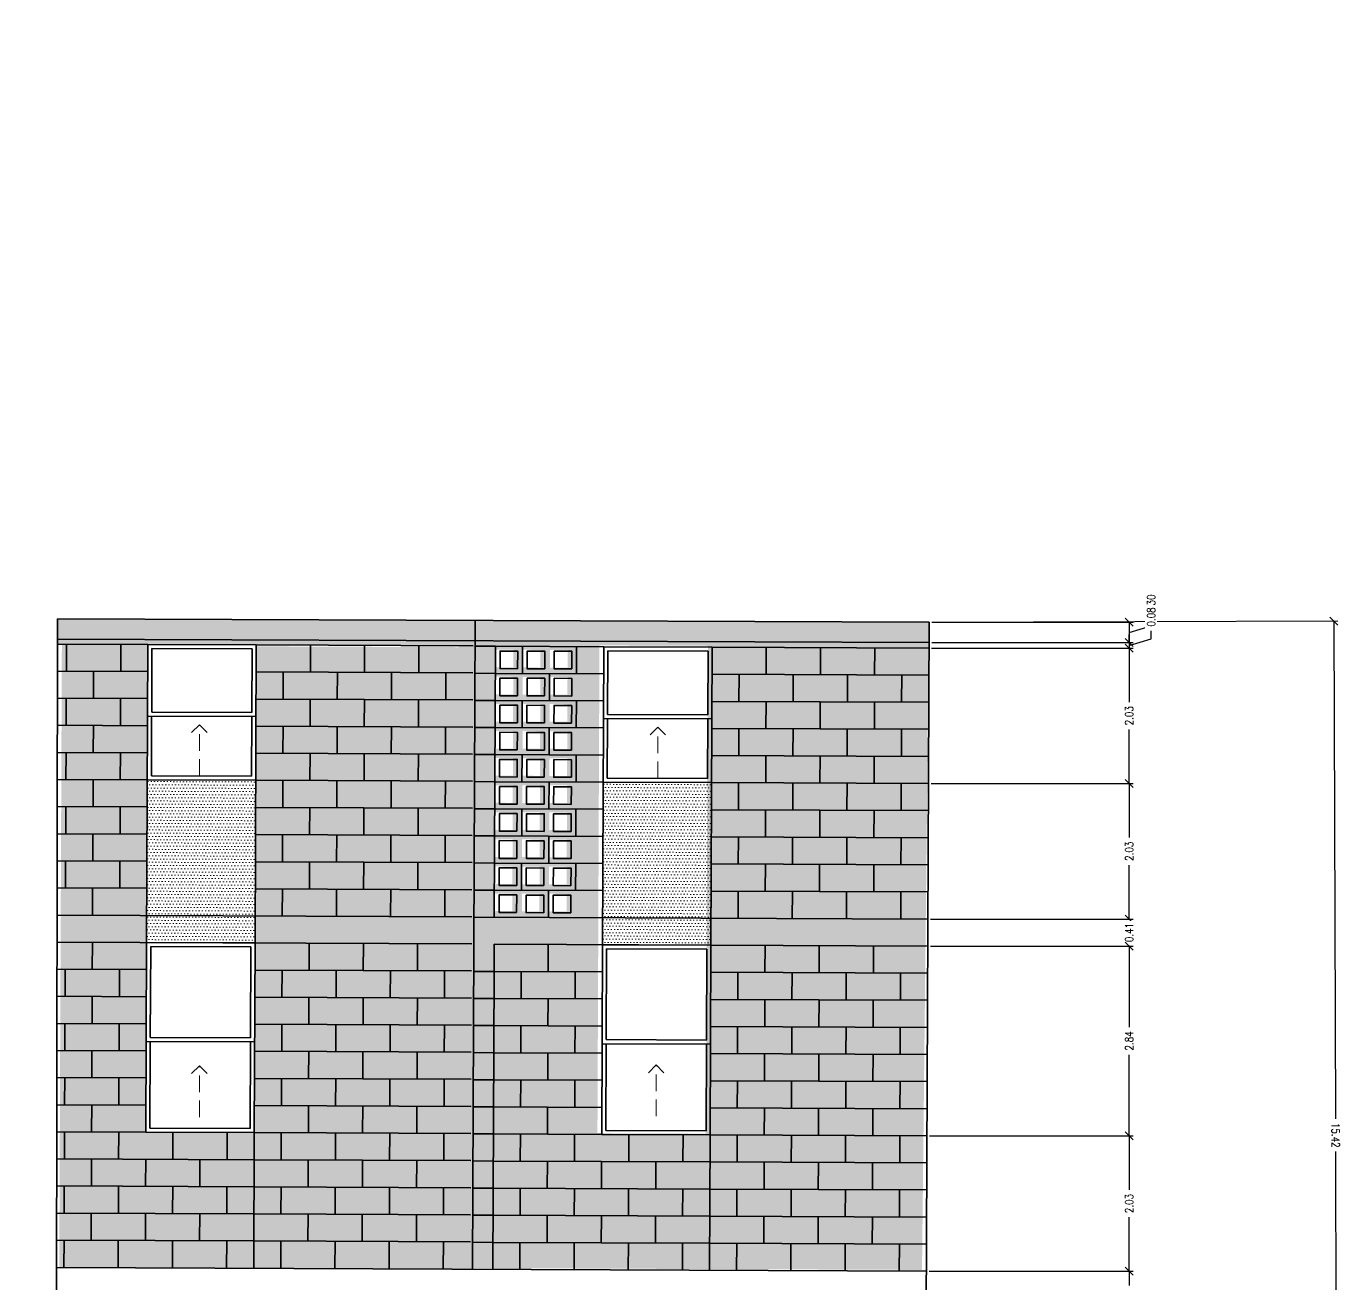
# Model space of a CAD drawing. Header units: inches. Extents: x 2738.4 to 2810.4, y -1117 to -1088.
# Drawn here: x 2790.65 to 2810.38, y -1106.91 to -1088.05 of the extents above; entities that cross this region are included whole.
import ezdxf

# ---------------------------------------------------------------- set-up
doc = ezdxf.new("R2010")
doc.units = ezdxf.units.IN
doc.header["$MEASUREMENT"] = 0
doc.linetypes.add('HIDDEN', pattern=[0.375, 0.25, -0.125])
doc.layers.get('DEFPOINTS').update_dxf_attribs({"color": 210})
for name, color, linetype, lineweight in [('A-ELEV-MBE1', 7, 'Continuous', 35), ('A-ELEV-OVHD', 3, 'HIDDEN', 18), ('A-ELEV-PATT', 8, 'Continuous', 18)]:
    doc.layers.add(name, color=color, linetype=linetype, lineweight=lineweight)
doc.styles.add('E-ROMANS', font='romans.shx', dxfattribs={"width": 0.8})
doc.dimstyles.new('E-0100_ARW_18', dxfattribs={"dimscale": 0.001, "dimtxt": 180, "dimasz": 180, "dimexe": 90, "dimexo": 60, "dimgap": 90, "dimtad": 0, "dimzin": 0, "dimdsep": 46, "dimtxsty": 'E-ROMANS', "dimblk": 'OPEN90', "dimcen": 90, "dimclrd": 256, "dimclre": 256, "dimclrt": 256, "dimadec": 0, "dimazin": 0, "dimtfac": 1, "dimtmove": 1, "dimatfit": 3, "dimldrblk": 'OPEN90', "dimfxl": 1, "dimtfill": 1, "dimtolj": 1, "dimtzin": 0, "dimarcsym": 0})

# ---------------------------------------------------------------- blocks, each defined once
blk = doc.blocks.new('_Oblique')
at = {"color": 0, "linetype": 'ByBlock', "lineweight": -2}
blk.add_line((-0.5, -0.5), (0.5, 0.5), dxfattribs=at)
blk = doc.blocks.new('*D96')
at = {"lineweight": -2, "transparency": 16777216}
for p, q in [((2804.23, -1096.986), (2810.32, -1096.966)), ((2804.279, -1112.409), (2810.37, -1112.39))]:
    blk.add_line(p, q, dxfattribs=at)
at = {"transparency": 16777216}
for p, q in [((2810.26, -1096.967), (2810.284, -1104.433)), ((2810.31, -1112.39), (2810.286, -1104.923))]:
    blk.add_line(p, q, dxfattribs=at)
at = {"layer": 'DEFPOINTS', "color": 0, "transparency": 16777216}
for p in [(2804.19, -1096.986), (2804.239, -1112.409), (2810.31, -1112.39)]:
    blk.add_point(p, dxfattribs=at)
at = {"transparency": 16777216, "xscale": 0.12, "yscale": 0.12, "zscale": 0.12}
for p, rotation in [((2810.26, -1096.967), 90.18453966801944), ((2810.31, -1112.39), 270.1845396680195)]:
    blk.add_blockref('_Oblique', p, dxfattribs=dict(at, rotation=rotation))
at = {"transparency": 16777216, "insert": (2810.285, -1104.678), "char_height": 0.12, "attachment_point": 5, "rotation": 270.1845, "style": 'E-ROMANS', "bg_fill": 3, "box_fill_scale": 1.25, "bg_fill_color": 256, "bg_fill_true_color": 13158600, "bg_fill_transparency": 0}
blk.add_mtext('\\A1;15.42', dxfattribs=at)
blk = doc.blocks.new('_Open90')
at = {"color": 0, "linetype": 'ByBlock', "lineweight": -2}
for p, q in [((0, 0), (-1, 0)), ((-0.5, 0.5), (0, 0)), ((0, 0), (-0.5, -0.5))]:
    blk.add_line(p, q, dxfattribs=at)
blk = doc.blocks.new('*D61')
at = {"transparency": 16777216}
for p, q in [((2807.518, -1097.04), (2807.518, -1096.92)), ((2807.188, -1096.986), (2807.188, -1097.291)), ((2807.188, -1097.139), (2807.518, -1097.04))]:
    blk.add_line(p, q, dxfattribs=at)
at = {"lineweight": -2, "transparency": 16777216}
for p, q in [((2804.226, -1096.986), (2807.248, -1096.986)), ((2804.228, -1097.291), (2807.248, -1097.291))]:
    blk.add_line(p, q, dxfattribs=at)
at = {"layer": 'DEFPOINTS', "color": 0, "transparency": 16777216}
for p in [(2804.186, -1096.986), (2804.188, -1097.291), (2807.188, -1097.291)]:
    blk.add_point(p, dxfattribs=at)
at = {"transparency": 16777216, "xscale": 0.12, "yscale": 0.12, "zscale": 0.12}
for p, rotation in [((2807.188, -1096.986), 90), ((2807.188, -1097.291), 270)]:
    blk.add_blockref('_Oblique', p, dxfattribs=dict(at, rotation=rotation))
at = {"transparency": 16777216, "insert": (2807.518, -1096.713), "char_height": 0.12, "attachment_point": 5, "rotation": 90, "style": 'E-ROMANS', "bg_fill": 3, "box_fill_scale": 1.25, "bg_fill_color": 256, "bg_fill_true_color": 13158600, "bg_fill_transparency": 0}
blk.add_mtext('\\A1;0.30', dxfattribs=at)
blk = doc.blocks.new('*D62')
at = {"transparency": 16777216}
for p, q in [((2807.518, -1097.233), (2807.518, -1097.113)), ((2807.188, -1097.291), (2807.188, -1097.171)), ((2807.188, -1097.332), (2807.518, -1097.233)), ((2807.188, -1097.291), (2807.188, -1097.372)), ((2807.188, -1097.291), (2807.188, -1097.372)), ((2807.188, -1097.372), (2807.188, -1097.492))]:
    blk.add_line(p, q, dxfattribs=at)
at = {"lineweight": -2, "transparency": 16777216}
for p, q in [((2804.228, -1097.291), (2807.248, -1097.291)), ((2804.225, -1097.372), (2807.248, -1097.372))]:
    blk.add_line(p, q, dxfattribs=at)
at = {"layer": 'DEFPOINTS', "color": 0, "transparency": 16777216}
for p in [(2804.188, -1097.291), (2804.185, -1097.372), (2807.188, -1097.372)]:
    blk.add_point(p, dxfattribs=at)
at = {"transparency": 16777216, "xscale": 0.12, "yscale": 0.12, "zscale": 0.12}
for p, rotation in [((2807.188, -1097.291), 270), ((2807.188, -1097.372), 90)]:
    blk.add_blockref('_Oblique', p, dxfattribs=dict(at, rotation=rotation))
at = {"transparency": 16777216, "insert": (2807.518, -1096.906), "char_height": 0.12, "attachment_point": 5, "rotation": 90, "style": 'E-ROMANS', "bg_fill": 3, "box_fill_scale": 1.25, "bg_fill_color": 256, "bg_fill_true_color": 13158600, "bg_fill_transparency": 0}
blk.add_mtext('\\A1;0.08', dxfattribs=at)
blk = doc.blocks.new('*D63')
at = {"lineweight": -2, "transparency": 16777216}
for p, q in [((2804.225, -1097.372), (2807.248, -1097.372)), ((2804.216, -1099.404), (2807.248, -1099.404))]:
    blk.add_line(p, q, dxfattribs=at)
at = {"transparency": 16777216}
for p, q in [((2807.188, -1097.372), (2807.188, -1098.182)), ((2807.188, -1099.404), (2807.188, -1098.595))]:
    blk.add_line(p, q, dxfattribs=at)
at = {"layer": 'DEFPOINTS', "color": 0, "transparency": 16777216}
for p in [(2804.185, -1097.372), (2804.176, -1099.404), (2807.188, -1099.404)]:
    blk.add_point(p, dxfattribs=at)
at = {"transparency": 16777216, "xscale": 0.12, "yscale": 0.12, "zscale": 0.12}
for p, rotation in [((2807.188, -1097.372), 90), ((2807.188, -1099.404), 270)]:
    blk.add_blockref('_Oblique', p, dxfattribs=dict(at, rotation=rotation))
at = {"transparency": 16777216, "insert": (2807.188, -1098.388), "char_height": 0.12, "attachment_point": 5, "rotation": 90, "style": 'E-ROMANS', "bg_fill": 3, "box_fill_scale": 1.25, "bg_fill_color": 256, "bg_fill_true_color": 13158600, "bg_fill_transparency": 0}
blk.add_mtext('\\A1;2.03', dxfattribs=at)
blk = doc.blocks.new('*D64')
at = {"lineweight": -2, "transparency": 16777216}
for p, q in [((2804.216, -1099.404), (2807.248, -1099.404)), ((2804.208, -1101.436), (2807.248, -1101.436))]:
    blk.add_line(p, q, dxfattribs=at)
at = {"transparency": 16777216}
for p, q in [((2807.188, -1099.404), (2807.188, -1100.214)), ((2807.188, -1101.436), (2807.188, -1100.627))]:
    blk.add_line(p, q, dxfattribs=at)
at = {"layer": 'DEFPOINTS', "color": 0, "transparency": 16777216}
for p in [(2804.176, -1099.404), (2804.168, -1101.436), (2807.188, -1101.436)]:
    blk.add_point(p, dxfattribs=at)
at = {"transparency": 16777216, "xscale": 0.12, "yscale": 0.12, "zscale": 0.12}
for p, rotation in [((2807.188, -1099.404), 90), ((2807.188, -1101.436), 270)]:
    blk.add_blockref('_Oblique', p, dxfattribs=dict(at, rotation=rotation))
at = {"transparency": 16777216, "insert": (2807.188, -1100.42), "char_height": 0.12, "attachment_point": 5, "rotation": 90, "style": 'E-ROMANS', "bg_fill": 3, "box_fill_scale": 1.25, "bg_fill_color": 256, "bg_fill_true_color": 13158600, "bg_fill_transparency": 0}
blk.add_mtext('\\A1;2.03', dxfattribs=at)
blk = doc.blocks.new('*D65')
at = {"lineweight": -2, "transparency": 16777216}
for p, q in [((2804.208, -1101.436), (2807.248, -1101.436)), ((2804.206, -1101.843), (2807.248, -1101.843))]:
    blk.add_line(p, q, dxfattribs=at)
at = {"transparency": 16777216}
for p, q in [((2807.188, -1101.436), (2807.188, -1101.316)), ((2807.188, -1101.436), (2807.188, -1101.447)), ((2807.188, -1101.843), (2807.188, -1101.832)), ((2807.188, -1101.843), (2807.188, -1101.963))]:
    blk.add_line(p, q, dxfattribs=at)
at = {"layer": 'DEFPOINTS', "color": 0, "transparency": 16777216}
for p in [(2804.168, -1101.436), (2804.166, -1101.843)]:
    blk.add_point(p, dxfattribs=at)
at = {"transparency": 16777216, "xscale": 0.12, "yscale": 0.12, "zscale": 0.12}
for p, rotation in [((2807.188, -1101.436), 270), ((2807.188, -1101.843), 90)]:
    blk.add_blockref('_Oblique', p, dxfattribs=dict(at, rotation=rotation))
at = {"transparency": 16777216, "insert": (2807.188, -1101.639), "char_height": 0.12, "attachment_point": 5, "rotation": 90, "style": 'E-ROMANS', "bg_fill": 3, "box_fill_scale": 1.25, "bg_fill_color": 256, "bg_fill_true_color": 13158600, "bg_fill_transparency": 0}
blk.add_mtext('\\A1;0.41', dxfattribs=at)
at = {"layer": 'DEFPOINTS', "color": 0, "transparency": 16777216}
blk.add_point((2807.188, -1101.843), dxfattribs=at)
blk = doc.blocks.new('*D66')
at = {"lineweight": -2, "transparency": 16777216}
for p, q in [((2804.206, -1101.843), (2807.248, -1101.843)), ((2804.194, -1104.687), (2807.248, -1104.687))]:
    blk.add_line(p, q, dxfattribs=at)
at = {"transparency": 16777216}
for p, q in [((2807.188, -1101.843), (2807.188, -1103.056)), ((2807.188, -1104.687), (2807.188, -1103.474))]:
    blk.add_line(p, q, dxfattribs=at)
at = {"layer": 'DEFPOINTS', "color": 0, "transparency": 16777216}
for p in [(2804.166, -1101.843), (2804.154, -1104.687), (2807.188, -1104.687)]:
    blk.add_point(p, dxfattribs=at)
at = {"transparency": 16777216, "xscale": 0.12, "yscale": 0.12, "zscale": 0.12}
for p, rotation in [((2807.188, -1101.843), 90), ((2807.188, -1104.687), 270)]:
    blk.add_blockref('_Oblique', p, dxfattribs=dict(at, rotation=rotation))
at = {"transparency": 16777216, "insert": (2807.188, -1103.265), "char_height": 0.12, "attachment_point": 5, "rotation": 90, "style": 'E-ROMANS', "bg_fill": 3, "box_fill_scale": 1.25, "bg_fill_color": 256, "bg_fill_true_color": 13158600, "bg_fill_transparency": 0}
blk.add_mtext('\\A1;2.84', dxfattribs=at)
blk = doc.blocks.new('*D67')
at = {"lineweight": -2, "transparency": 16777216}
for p, q in [((2804.194, -1104.687), (2807.248, -1104.687)), ((2804.186, -1106.719), (2807.248, -1106.719))]:
    blk.add_line(p, q, dxfattribs=at)
at = {"transparency": 16777216}
for p, q in [((2807.188, -1104.687), (2807.188, -1105.497)), ((2807.188, -1106.719), (2807.188, -1105.91))]:
    blk.add_line(p, q, dxfattribs=at)
at = {"layer": 'DEFPOINTS', "color": 0, "transparency": 16777216}
for p in [(2804.154, -1104.687), (2804.146, -1106.719), (2807.188, -1106.719)]:
    blk.add_point(p, dxfattribs=at)
at = {"transparency": 16777216, "xscale": 0.12, "yscale": 0.12, "zscale": 0.12}
for p, rotation in [((2807.188, -1104.687), 90), ((2807.188, -1106.719), 270)]:
    blk.add_blockref('_Oblique', p, dxfattribs=dict(at, rotation=rotation))
at = {"transparency": 16777216, "insert": (2807.188, -1105.703), "char_height": 0.12, "attachment_point": 5, "rotation": 90, "style": 'E-ROMANS', "bg_fill": 3, "box_fill_scale": 1.25, "bg_fill_color": 256, "bg_fill_true_color": 13158600, "bg_fill_transparency": 0}
blk.add_mtext('\\A1;2.03', dxfattribs=at)
blk = doc.blocks.new('*D68')
at = {"lineweight": -2, "transparency": 16777216}
for p, q in [((2804.186, -1106.719), (2807.248, -1106.719)), ((2804.182, -1107.532), (2807.248, -1107.532))]:
    blk.add_line(p, q, dxfattribs=at)
at = {"transparency": 16777216}
for p, q in [((2807.188, -1106.719), (2807.188, -1106.933)), ((2807.188, -1107.532), (2807.188, -1107.318))]:
    blk.add_line(p, q, dxfattribs=at)
at = {"layer": 'DEFPOINTS', "color": 0, "transparency": 16777216}
for p in [(2804.146, -1106.719), (2804.142, -1107.532), (2807.188, -1107.532)]:
    blk.add_point(p, dxfattribs=at)
at = {"transparency": 16777216, "xscale": 0.12, "yscale": 0.12, "zscale": 0.12}
for p, rotation in [((2807.188, -1106.719), 90), ((2807.188, -1107.532), 270)]:
    blk.add_blockref('_Oblique', p, dxfattribs=dict(at, rotation=rotation))
at = {"transparency": 16777216, "insert": (2807.188, -1107.126), "char_height": 0.12, "attachment_point": 5, "rotation": 90, "style": 'E-ROMANS', "bg_fill": 3, "box_fill_scale": 1.25, "bg_fill_color": 256, "bg_fill_true_color": 13158600, "bg_fill_transparency": 0}
blk.add_mtext('\\A1;0.81', dxfattribs=at)

msp = doc.modelspace()

# ---------------------------------------------------------------- hatches: boundary and pattern name
at = {"layer": 'A-ELEV-PATT'}
h = msp.add_hatch(dxfattribs=at)
h.set_pattern_fill('DOTS,_O', color=256, scale=0.049742, angle=90)
h.set_pattern_definition([(90, (2874.03596, -532.51551), (-0.078965721, 0.03948286), [0, -0.078965721])])
h.paths.add_polyline_path([(2784.109, -1096.483), (2784.109, -1095.655), (2778.04, -1095.655), (2778.04, -1096.483)])
h.paths.add_polyline_path([(2790.582, -1088.047), (2792.174, -1088.047), (2792.174, -1088.047), (2790.582, -1088.047)])
h = msp.add_hatch(dxfattribs=at)
h.set_pattern_fill('DOTS,_O', color=256, scale=0.050799, angle=90)
h.set_pattern_definition([(90, (2883.97413, -523.17831), (-0.080643944, 0.040321972), [0, -0.080643944])])
h.paths.add_polyline_path([(2797.379, -1096.959), (2791.116, -1096.934), (2791.116, -1097.312), (2797.378, -1097.344)])
h.paths.add_polyline_path([(2798.747, -1090.517), (2800.372, -1090.517), (2800.372, -1090.517), (2798.747, -1090.517)])
h = msp.add_hatch(dxfattribs=at)
h.set_pattern_fill('DOTS,_O', color=256, scale=0.049742, angle=90)
h.set_pattern_definition([(90, (2873.61896, -542.45359), (-0.078965721, 0.03948286), [0, -0.078965721])])
h.paths.add_polyline_path([(2784.407, -1096.483), (2782.756, -1096.483), (2782.841, -1104.64), (2784.407, -1104.441)])
h.paths.add_polyline_path([(2790.165, -1097.985), (2791.757, -1097.985), (2791.757, -1097.985), (2790.165, -1097.985)])
h = msp.add_hatch(dxfattribs=at)
h.set_pattern_fill('DOTS', color=256, scale=0.050799, angle=179.7612, style=0)
h.set_pattern_definition([(359.761219, (2739.3857, -1640.64271), (0.040657705, 0.080475202), [0, -0.080643944])])
h.paths.add_polyline_path([(2804.186, -1096.986), (2797.128, -1096.958), (2797.274, -1106.671), (2804.081, -1106.699)])
h.paths.add_polyline_path([(2800.838, -1104.654), (2799.213, -1104.647), (2799.243, -1097.332), (2800.869, -1097.339)], flags=16)
h.paths.add_polyline_path([(2798.751, -1100.916), (2798.487, -1100.915), (2798.488, -1100.651), (2798.752, -1100.652)], flags=16)
h.paths.add_polyline_path([(2798.75, -1101.059), (2798.749, -1101.323), (2798.485, -1101.322), (2798.486, -1101.058)], flags=16)
h.paths.add_polyline_path([(2798.752, -1100.51), (2798.488, -1100.509), (2798.489, -1100.245), (2798.754, -1100.246)], flags=16)
h.paths.add_polyline_path([(2798.754, -1100.104), (2798.49, -1100.103), (2798.491, -1099.838), (2798.755, -1099.84)], flags=16)
h.paths.add_polyline_path([(2798.756, -1099.697), (2798.492, -1099.696), (2798.493, -1099.432), (2798.757, -1099.433)], flags=16)
h.paths.add_polyline_path([(2798.758, -1099.291), (2798.493, -1099.29), (2798.494, -1099.026), (2798.759, -1099.027)], flags=16)
h.paths.add_polyline_path([(2798.344, -1100.915), (2798.08, -1100.914), (2798.081, -1100.65), (2798.345, -1100.651)], flags=16)
h.paths.add_polyline_path([(2798.344, -1101.057), (2798.343, -1101.321), (2798.079, -1101.32), (2798.08, -1101.056)], flags=16)
h.paths.add_polyline_path([(2798.346, -1100.508), (2798.082, -1100.507), (2798.083, -1100.243), (2798.347, -1100.244)], flags=16)
h.paths.add_polyline_path([(2798.348, -1100.102), (2798.084, -1100.101), (2798.085, -1099.837), (2798.349, -1099.838)], flags=16)
h.paths.add_polyline_path([(2798.759, -1098.885), (2798.495, -1098.883), (2798.496, -1098.619), (2798.76, -1098.62)], flags=16)
h.paths.add_polyline_path([(2798.349, -1099.696), (2798.085, -1099.695), (2798.086, -1099.43), (2798.351, -1099.431)], flags=16)
h.paths.add_polyline_path([(2798.351, -1099.289), (2798.087, -1099.288), (2798.088, -1099.024), (2798.352, -1099.025)], flags=16)
h.paths.add_polyline_path([(2798.761, -1098.478), (2798.497, -1098.477), (2798.498, -1098.213), (2798.762, -1098.214)], flags=16)
h.paths.add_polyline_path([(2797.938, -1100.913), (2797.674, -1100.912), (2797.675, -1100.648), (2797.939, -1100.649)], flags=16)
h.paths.add_polyline_path([(2797.937, -1101.055), (2797.936, -1101.319), (2797.672, -1101.318), (2797.673, -1101.054)], flags=16)
h.paths.add_polyline_path([(2797.94, -1100.507), (2797.676, -1100.506), (2797.677, -1100.241), (2797.941, -1100.243)], flags=16)
h.paths.add_polyline_path([(2798.353, -1098.883), (2798.089, -1098.882), (2798.09, -1098.618), (2798.354, -1098.619)], flags=16)
h.paths.add_polyline_path([(2797.941, -1100.1), (2797.677, -1100.099), (2797.678, -1099.835), (2797.942, -1099.836)], flags=16)
h.paths.add_polyline_path([(2798.763, -1098.072), (2798.499, -1098.071), (2798.5, -1097.806), (2798.764, -1097.808)], flags=16)
h.paths.add_polyline_path([(2797.943, -1099.694), (2797.679, -1099.693), (2797.68, -1099.429), (2797.944, -1099.43)], flags=16)
h.paths.add_polyline_path([(2798.355, -1098.476), (2798.09, -1098.475), (2798.091, -1098.211), (2798.356, -1098.212)], flags=16)
h.paths.add_polyline_path([(2797.945, -1099.288), (2797.681, -1099.286), (2797.682, -1099.022), (2797.946, -1099.023)], flags=16)
h.paths.add_polyline_path([(2798.764, -1097.665), (2798.5, -1097.664), (2798.501, -1097.4), (2798.765, -1097.401)], flags=16)
h.paths.add_polyline_path([(2797.946, -1098.881), (2797.682, -1098.88), (2797.683, -1098.616), (2797.948, -1098.617)], flags=16)
h.paths.add_polyline_path([(2798.356, -1098.07), (2798.092, -1098.069), (2798.093, -1097.805), (2798.357, -1097.806)], flags=16)
h.paths.add_polyline_path([(2797.948, -1098.475), (2797.684, -1098.474), (2797.685, -1098.209), (2797.949, -1098.211)], flags=16)
h.paths.add_polyline_path([(2798.358, -1097.664), (2798.094, -1097.663), (2798.095, -1097.398), (2798.359, -1097.4)], flags=16)
h.paths.add_polyline_path([(2797.95, -1098.068), (2797.686, -1098.067), (2797.687, -1097.803), (2797.951, -1097.804)], flags=16)
h.paths.add_polyline_path([(2797.952, -1097.662), (2797.687, -1097.661), (2797.689, -1097.397), (2797.953, -1097.398)], flags=16)
h = msp.add_hatch(dxfattribs=at)
h.set_pattern_fill('DOTS,_O', color=256, scale=0.049737, angle=90)
h.set_pattern_definition([(90, (2876.82044, -543.428134), (-0.078957975, 0.039478988), [0, -0.078957975])])
h.paths.add_polyline_path([(2792.47, -1097.318), (2791.18, -1097.312), (2791.141, -1106.665), (2792.444, -1106.671)])
h.paths.add_polyline_path([(2794.096, -1097.324), (2794.157, -1098.614), (2794.184, -1099.463), (2794.085, -1099.763)])
h = msp.add_hatch(dxfattribs=at)
h.set_pattern_fill('DOTS,_O', color=256, scale=0.049737, angle=90)
h.set_pattern_definition([(90, (2884.90552, -542.403725), (-0.078957975, 0.039478988), [0, -0.078957975])])
h.paths.add_polyline_path([(2797.355, -1097.36), (2794.104, -1097.347), (2794.057, -1106.671), (2797.339, -1106.691)])
h.paths.add_polyline_path([(2801.46, -1097.881), (2803.051, -1097.881), (2803.051, -1097.881), (2801.46, -1097.881)])
h = msp.add_hatch(dxfattribs=at)
h.set_pattern_fill('DOTS,_O', color=256, scale=0.049742, angle=90)
h.set_pattern_definition([(90, (2878.70813, -543.15888), (-0.078965721, 0.03948286), [0, -0.078965721])])
h.paths.add_polyline_path([(2784.203, -1104.15), (2783.804, -1104.297), (2783.993, -1104.691), (2784.312, -1104.691)])
h.paths.add_polyline_path([(2795.254, -1098.691), (2796.846, -1098.691), (2796.846, -1098.691), (2795.254, -1098.691)])
h = msp.add_hatch(dxfattribs=at)
h.set_pattern_fill('DOTS', color=256, scale=0.03048, angle=179.7612, style=0)
h.set_pattern_definition([(359.761219, (2732.61247, -1640.62158), (0.024394623, 0.048285121), [0, -0.0483863662])])
h.paths.add_polyline_path([(2794.087, -1099.35), (2792.462, -1099.343), (2792.451, -1101.781), (2794.077, -1101.788)])
h = msp.add_hatch(dxfattribs=at)
h.set_pattern_fill('DOTS', color=256, scale=0.03048, angle=179.7612, style=0)
h.set_pattern_definition([(359.761219, (2739.45033, -1640.662616), (0.024394623, 0.048285121), [0, -0.0483863662])])
h.paths.add_polyline_path([(2800.925, -1099.391), (2799.299, -1099.384), (2799.289, -1101.822), (2800.915, -1101.829)])
h = msp.add_hatch(dxfattribs=at)
h.set_pattern_fill('DOTS,_O', color=256, scale=0.049742, angle=90)
h.set_pattern_definition([(90, (2873.74714, -544.018884), (-0.078965721, 0.03948286), [0, -0.078965721])])
h.paths.add_polyline_path([(2780.095, -1104.839), (2779.789, -1104.839), (2779.789, -1106.431), (2780.095, -1106.431)])
h.paths.add_polyline_path([(2790.293, -1099.551), (2791.885, -1099.551), (2791.885, -1099.551), (2790.293, -1099.551)])
h = msp.add_hatch(dxfattribs=at)
h.set_pattern_fill('DOTS,_O', color=256, scale=0.050799, angle=90)
h.set_pattern_definition([(90, (2885.14206, -532.53611), (-0.080643944, 0.040321972), [0, -0.080643944])])
h.paths.add_polyline_path([(2794.065, -1104.64), (2792.44, -1104.633), (2792.435, -1106.67), (2794.057, -1106.671)])
h.paths.add_polyline_path([(2799.914, -1099.874), (2801.54, -1099.874), (2801.54, -1099.874), (2799.914, -1099.874)])
h = msp.add_hatch(dxfattribs=at)
h.set_pattern_fill('DOTS,_O', color=256, scale=0.049742, angle=90)
h.set_pattern_definition([(90, (2876.41584, -544.898996), (-0.078965721, 0.03948286), [0, -0.078965721])])
h.paths.add_polyline_path([(2782.02, -1104.839), (2780.194, -1104.839), (2780.194, -1106.431), (2782.02, -1106.431)])
h.paths.add_polyline_path([(2792.962, -1100.431), (2794.554, -1100.431), (2794.554, -1100.431), (2792.962, -1100.431)])
h = msp.add_hatch(dxfattribs=at)
h.set_pattern_fill('DOTS,_O', color=256, scale=0.049742, angle=90)
h.set_pattern_definition([(90, (2873.325476, -545.1729), (-0.078965721, 0.03948286), [0, -0.078965721])])
h.paths.add_polyline_path([(2782.119, -1106.53), (2778.122, -1106.53), (2778.122, -1106.829), (2782.119, -1106.829)])
h.paths.add_polyline_path([(2789.871, -1100.705), (2791.463, -1100.705), (2791.463, -1100.705), (2789.871, -1100.705)])
h = msp.add_hatch(dxfattribs=at)
h.set_pattern_fill('DOTS,_O', color=256, scale=0.049742, angle=90)
h.set_pattern_definition([(90, (2878.440216, -545.297086), (-0.078965721, 0.03948286), [0, -0.078965721])])
h.paths.add_polyline_path([(2784.027, -1104.204), (2782.236, -1104.204), (2782.219, -1106.829), (2784.009, -1106.829)])
h.paths.add_polyline_path([(2794.986, -1100.829), (2796.578, -1100.829), (2796.578, -1100.829), (2794.986, -1100.829)])

# ---------------------------------------------------------------- linework, layer by layer
at = {"layer": 'A-ELEV-MBE1'}
for p, q in [((2791.116, -1096.934), (2791.088, -1112.355)), ((2804.19, -1096.986), (2791.116, -1096.934)), ((2797.379, -1096.959), (2797.339, -1106.691)), ((2804.186, -1096.986), (2804.124, -1112.002)), ((2804.188, -1097.291), (2791.116, -1097.237)), ((2792.47, -1097.318), (2791.116, -1097.312)), ((2791.249, -1097.719), (2791.251, -1097.313)), ((2792.062, -1097.722), (2792.064, -1097.316)), ((2792.47, -1097.318), (2792.451, -1101.788)), ((2794.096, -1097.324), (2792.47, -1097.318)), ((2794.096, -1097.324), (2794.077, -1101.795)), ((2794.096, -1097.324), (2797.347, -1097.338)), ((2792.531, -1097.379), (2792.527, -1098.334)), ((2794.034, -1097.385), (2792.531, -1097.379)), ((2794.034, -1097.385), (2794.03, -1098.34)), ((2794.908, -1097.328), (2794.907, -1097.734)), ((2795.721, -1097.331), (2795.719, -1097.738)), ((2796.534, -1097.335), (2796.532, -1097.741)), ((2797.682, -1097.345), (2797.378, -1097.344)), ((2797.665, -1101.409), (2797.682, -1097.345)), ((2799.308, -1097.352), (2797.682, -1097.345)), ((2798.087, -1097.753), (2798.089, -1097.347)), ((2798.9, -1097.757), (2798.901, -1097.35)), ((2799.308, -1097.352), (2799.289, -1101.822)), ((2800.933, -1097.359), (2799.308, -1097.352)), ((2799.369, -1097.413), (2799.365, -1098.368)), ((2800.872, -1097.419), (2799.369, -1097.413)), ((2800.872, -1097.419), (2800.868, -1098.374)), ((2800.933, -1097.359), (2800.915, -1101.829)), ((2801.746, -1097.362), (2801.745, -1097.769)), ((2802.559, -1097.366), (2802.557, -1097.772)), ((2803.372, -1097.369), (2803.37, -1097.775)), ((2792.468, -1097.724), (2791.115, -1097.718)), ((2791.654, -1098.127), (2791.656, -1097.721)), ((2797.345, -1097.744), (2794.094, -1097.731)), ((2794.5, -1097.733), (2794.499, -1098.139)), ((2795.313, -1097.736), (2795.311, -1098.142)), ((2796.126, -1097.739), (2796.124, -1098.146)), ((2796.939, -1097.743), (2796.937, -1098.149)), ((2797.681, -1097.752), (2797.376, -1097.75)), ((2799.306, -1097.758), (2797.681, -1097.752)), ((2798.492, -1098.161), (2798.493, -1097.755)), ((2804.183, -1097.779), (2800.932, -1097.765)), ((2801.338, -1097.767), (2801.336, -1098.173)), ((2802.151, -1097.77), (2802.149, -1098.177)), ((2802.964, -1097.774), (2802.962, -1098.18)), ((2803.776, -1097.777), (2803.775, -1098.183)), ((2792.467, -1098.13), (2791.114, -1098.125)), ((2791.246, -1098.532), (2791.247, -1098.125)), ((2792.058, -1098.535), (2792.06, -1098.129)), ((2797.343, -1098.151), (2794.092, -1098.137)), ((2794.905, -1098.141), (2794.903, -1098.547)), ((2795.718, -1098.144), (2795.716, -1098.55)), ((2796.531, -1098.147), (2796.529, -1098.554)), ((2797.679, -1098.158), (2797.374, -1098.157)), ((2799.304, -1098.165), (2797.679, -1098.158)), ((2798.084, -1098.566), (2798.085, -1098.16)), ((2798.896, -1098.569), (2798.898, -1098.163)), ((2804.181, -1098.185), (2800.93, -1098.172)), ((2801.743, -1098.175), (2801.741, -1098.581)), ((2802.556, -1098.178), (2802.554, -1098.585)), ((2803.368, -1098.182), (2803.367, -1098.588)), ((2792.526, -1098.395), (2792.523, -1099.289)), ((2794.03, -1098.401), (2794.026, -1099.295)), ((2799.364, -1098.429), (2799.361, -1099.323)), ((2800.868, -1098.435), (2800.864, -1099.329)), ((2792.465, -1098.537), (2791.113, -1098.531)), ((2791.65, -1098.94), (2791.652, -1098.533)), ((2797.342, -1098.557), (2794.09, -1098.544)), ((2794.497, -1098.545), (2794.495, -1098.952)), ((2795.31, -1098.549), (2795.308, -1098.955)), ((2796.122, -1098.552), (2796.121, -1098.959)), ((2796.935, -1098.556), (2796.934, -1098.962)), ((2797.677, -1098.564), (2797.372, -1098.563)), ((2799.303, -1098.571), (2797.677, -1098.564)), ((2798.488, -1098.974), (2798.49, -1098.568)), ((2804.179, -1098.591), (2800.928, -1098.578)), ((2801.335, -1098.58), (2801.333, -1098.986)), ((2802.148, -1098.583), (2802.146, -1098.989)), ((2802.96, -1098.586), (2802.959, -1098.993)), ((2803.773, -1098.59), (2803.771, -1098.996)), ((2792.463, -1098.943), (2791.113, -1098.938)), ((2791.242, -1099.345), (2791.244, -1098.938)), ((2792.055, -1099.348), (2792.057, -1098.942)), ((2797.34, -1098.964), (2794.089, -1098.95)), ((2794.902, -1098.953), (2794.9, -1099.36)), ((2795.714, -1098.957), (2795.713, -1099.363)), ((2796.527, -1098.96), (2796.525, -1099.367)), ((2797.676, -1098.971), (2797.371, -1098.969)), ((2799.301, -1098.978), (2797.676, -1098.971)), ((2798.08, -1099.379), (2798.082, -1098.972)), ((2798.893, -1099.382), (2798.895, -1098.976)), ((2804.178, -1098.998), (2800.927, -1098.984)), ((2801.739, -1098.988), (2801.738, -1099.394)), ((2802.552, -1098.991), (2802.551, -1099.397)), ((2803.365, -1098.994), (2803.363, -1099.401)), ((2794.026, -1099.295), (2792.523, -1099.289)), ((2792.462, -1099.35), (2791.112, -1099.344)), ((2791.647, -1099.753), (2791.649, -1099.346)), ((2794.087, -1099.356), (2792.462, -1099.35)), ((2797.338, -1099.37), (2794.087, -1099.356)), ((2794.493, -1099.358), (2794.492, -1099.765)), ((2795.306, -1099.362), (2795.305, -1099.768)), ((2796.119, -1099.365), (2796.117, -1099.771)), ((2796.932, -1099.368), (2796.93, -1099.775)), ((2797.674, -1099.377), (2797.369, -1099.376)), ((2799.299, -1099.384), (2797.674, -1099.377)), ((2798.485, -1099.787), (2798.487, -1099.381)), ((2800.925, -1099.391), (2799.299, -1099.384)), ((2800.864, -1099.329), (2799.361, -1099.323)), ((2804.176, -1099.404), (2800.925, -1099.391)), ((2801.331, -1099.392), (2801.33, -1099.799)), ((2802.144, -1099.396), (2802.142, -1099.802)), ((2802.957, -1099.399), (2802.955, -1099.806)), ((2803.77, -1099.403), (2803.768, -1099.809)), ((2792.46, -1099.756), (2791.111, -1099.75)), ((2791.239, -1100.157), (2791.241, -1099.751)), ((2792.052, -1100.161), (2792.053, -1099.754)), ((2797.337, -1099.776), (2794.085, -1099.763)), ((2794.898, -1099.766), (2794.896, -1100.173)), ((2795.711, -1099.77), (2795.709, -1100.176)), ((2796.524, -1099.773), (2796.522, -1100.179)), ((2797.672, -1099.784), (2797.367, -1099.782)), ((2799.298, -1099.79), (2797.672, -1099.784)), ((2798.077, -1100.192), (2798.078, -1099.785)), ((2798.89, -1100.195), (2798.891, -1099.789)), ((2804.174, -1099.811), (2800.923, -1099.797)), ((2801.736, -1099.8), (2801.734, -1100.207)), ((2802.549, -1099.804), (2802.547, -1100.21)), ((2803.362, -1099.807), (2803.36, -1100.214)), ((2792.458, -1100.162), (2791.11, -1100.157)), ((2791.644, -1100.565), (2791.645, -1100.159)), ((2797.335, -1100.183), (2794.084, -1100.169)), ((2794.49, -1100.171), (2794.488, -1100.577)), ((2795.303, -1100.174), (2795.301, -1100.581)), ((2796.116, -1100.178), (2796.114, -1100.584)), ((2796.928, -1100.181), (2796.927, -1100.587)), ((2797.671, -1100.19), (2797.366, -1100.189)), ((2799.296, -1100.197), (2797.67, -1100.19)), ((2798.482, -1100.6), (2798.483, -1100.193)), ((2804.173, -1100.217), (2800.922, -1100.203)), ((2801.328, -1100.205), (2801.326, -1100.612)), ((2802.141, -1100.209), (2802.139, -1100.615)), ((2802.954, -1100.212), (2802.952, -1100.618)), ((2803.766, -1100.215), (2803.765, -1100.622)), ((2792.456, -1100.569), (2791.11, -1100.563)), ((2791.236, -1100.97), (2791.237, -1100.564)), ((2792.048, -1100.974), (2792.05, -1100.567)), ((2797.333, -1100.589), (2794.082, -1100.576)), ((2794.895, -1100.579), (2794.893, -1100.985)), ((2795.708, -1100.582), (2795.706, -1100.989)), ((2796.52, -1100.586), (2796.519, -1100.992)), ((2797.669, -1100.596), (2797.364, -1100.595)), ((2799.294, -1100.603), (2797.669, -1100.596)), ((2798.073, -1101.004), (2798.075, -1100.598)), ((2798.886, -1101.008), (2798.888, -1100.601)), ((2804.171, -1100.623), (2800.92, -1100.61)), ((2801.733, -1100.613), (2801.731, -1101.02)), ((2802.545, -1100.617), (2802.544, -1101.023)), ((2803.358, -1100.62), (2803.357, -1101.026)), ((2792.455, -1100.975), (2791.109, -1100.97)), ((2791.64, -1101.378), (2791.642, -1100.972)), ((2797.331, -1100.996), (2794.08, -1100.982)), ((2794.487, -1100.984), (2794.485, -1101.39)), ((2795.299, -1100.987), (2795.298, -1101.393)), ((2796.112, -1100.99), (2796.111, -1101.397)), ((2796.925, -1100.994), (2796.923, -1101.4)), ((2797.667, -1101.003), (2797.362, -1101.001)), ((2799.293, -1101.009), (2797.667, -1101.003)), ((2798.478, -1101.412), (2798.48, -1101.006)), ((2804.169, -1101.03), (2800.918, -1101.016)), ((2801.325, -1101.018), (2801.323, -1101.424)), ((2802.137, -1101.021), (2802.136, -1101.428)), ((2802.95, -1101.025), (2802.948, -1101.431)), ((2803.763, -1101.028), (2803.761, -1101.435)), ((2791.108, -1101.376), (2797.33, -1101.402)), ((2797.361, -1101.408), (2804.168, -1101.436)), ((2791.107, -1101.782), (2797.328, -1101.808)), ((2791.639, -1101.785), (2791.637, -1102.191)), ((2792.451, -1101.788), (2792.44, -1104.633)), ((2794.077, -1101.795), (2792.451, -1101.788)), ((2792.512, -1101.849), (2792.506, -1103.211)), ((2794.016, -1101.855), (2792.512, -1101.849)), ((2794.016, -1101.855), (2794.01, -1103.217)), ((2794.077, -1101.795), (2794.065, -1104.64)), ((2794.89, -1101.798), (2794.888, -1102.205)), ((2795.703, -1101.802), (2795.701, -1102.208)), ((2796.515, -1101.805), (2796.514, -1102.211)), ((2797.664, -1101.815), (2797.662, -1102.222)), ((2797.664, -1101.815), (2804.166, -1101.843)), ((2798.476, -1101.819), (2798.475, -1102.225)), ((2799.289, -1101.822), (2799.277, -1104.667)), ((2800.915, -1101.829), (2799.289, -1101.822)), ((2800.915, -1101.829), (2800.903, -1104.674)), ((2801.728, -1101.832), (2801.726, -1102.239)), ((2802.54, -1101.836), (2802.539, -1102.242)), ((2803.353, -1101.839), (2803.351, -1102.246)), ((2799.35, -1101.883), (2799.344, -1103.245)), ((2800.854, -1101.89), (2799.35, -1101.883)), ((2800.854, -1101.89), (2800.848, -1103.251)), ((2792.45, -1102.194), (2791.107, -1102.189)), ((2791.23, -1102.189), (2791.229, -1102.596)), ((2792.043, -1102.193), (2792.042, -1102.599)), ((2797.326, -1102.215), (2794.075, -1102.201)), ((2794.482, -1102.203), (2794.48, -1102.609)), ((2795.294, -1102.206), (2795.293, -1102.613)), ((2796.107, -1102.21), (2796.106, -1102.616)), ((2796.92, -1102.213), (2796.918, -1102.619)), ((2797.662, -1102.222), (2797.357, -1102.221)), ((2797.662, -1102.222), (2797.643, -1106.692)), ((2799.288, -1102.229), (2797.662, -1102.222)), ((2798.068, -1102.224), (2798.067, -1102.63)), ((2798.881, -1102.227), (2798.879, -1102.633)), ((2804.164, -1102.249), (2800.913, -1102.235)), ((2801.319, -1102.237), (2801.318, -1102.644)), ((2802.132, -1102.241), (2802.131, -1102.647)), ((2802.945, -1102.244), (2802.943, -1102.65)), ((2803.758, -1102.247), (2803.756, -1102.654)), ((2792.448, -1102.601), (2791.106, -1102.595)), ((2791.635, -1102.597), (2791.634, -1103.004)), ((2797.325, -1102.621), (2794.074, -1102.608)), ((2794.886, -1102.611), (2794.885, -1103.017)), ((2795.699, -1102.614), (2795.697, -1103.021)), ((2796.512, -1102.618), (2796.51, -1103.024)), ((2797.66, -1102.628), (2797.355, -1102.627)), ((2799.286, -1102.635), (2797.66, -1102.628)), ((2798.473, -1102.632), (2798.471, -1103.038)), ((2804.163, -1102.655), (2800.911, -1102.642)), ((2801.724, -1102.645), (2801.722, -1103.052)), ((2802.537, -1102.649), (2802.535, -1103.055)), ((2803.35, -1102.652), (2803.348, -1103.058)), ((2792.446, -1103.007), (2791.105, -1103.002)), ((2791.227, -1103.002), (2791.225, -1103.408)), ((2792.04, -1103.005), (2792.038, -1103.412)), ((2797.323, -1103.028), (2794.072, -1103.014)), ((2794.478, -1103.016), (2794.477, -1103.422)), ((2795.291, -1103.019), (2795.289, -1103.425)), ((2796.104, -1103.022), (2796.102, -1103.429)), ((2796.917, -1103.026), (2796.915, -1103.432)), ((2797.659, -1103.035), (2797.354, -1103.033)), ((2799.284, -1103.041), (2797.659, -1103.035)), ((2798.065, -1103.036), (2798.063, -1103.443)), ((2798.878, -1103.04), (2798.876, -1103.446)), ((2804.161, -1103.062), (2800.91, -1103.048)), ((2801.316, -1103.05), (2801.314, -1103.456)), ((2802.129, -1103.053), (2802.127, -1103.46)), ((2802.942, -1103.057), (2802.94, -1103.463)), ((2803.754, -1103.06), (2803.753, -1103.466)), ((2792.445, -1103.414), (2791.104, -1103.408)), ((2791.632, -1103.41), (2791.63, -1103.817)), ((2792.506, -1103.272), (2792.501, -1104.572)), ((2794.01, -1103.278), (2794.004, -1104.578)), ((2797.321, -1103.434), (2794.07, -1103.42)), ((2794.883, -1103.424), (2794.881, -1103.83)), ((2795.696, -1103.427), (2795.694, -1103.834)), ((2796.509, -1103.431), (2796.507, -1103.837)), ((2797.657, -1103.441), (2797.352, -1103.44)), ((2799.282, -1103.448), (2797.657, -1103.441)), ((2799.344, -1103.306), (2799.339, -1104.606)), ((2800.848, -1103.312), (2800.842, -1104.613)), ((2798.47, -1103.444), (2798.468, -1103.851)), ((2804.159, -1103.468), (2800.908, -1103.455)), ((2801.721, -1103.458), (2801.719, -1103.864)), ((2802.534, -1103.461), (2802.532, -1103.868)), ((2803.346, -1103.465), (2803.345, -1103.871)), ((2792.443, -1103.82), (2791.104, -1103.814)), ((2791.224, -1103.815), (2791.222, -1104.221)), ((2792.036, -1103.818), (2792.035, -1104.225)), ((2797.32, -1103.84), (2794.068, -1103.827)), ((2794.475, -1103.828), (2794.473, -1104.235)), ((2795.288, -1103.832), (2795.286, -1104.238)), ((2796.1, -1103.835), (2796.099, -1104.242)), ((2796.913, -1103.839), (2796.912, -1104.245)), ((2797.655, -1103.847), (2797.35, -1103.846)), ((2799.281, -1103.854), (2797.655, -1103.847)), ((2798.062, -1103.849), (2798.06, -1104.256)), ((2798.874, -1103.853), (2798.873, -1104.259)), ((2804.157, -1103.875), (2800.906, -1103.861)), ((2801.313, -1103.863), (2801.311, -1104.269)), ((2802.125, -1103.866), (2802.124, -1104.272)), ((2802.938, -1103.869), (2802.937, -1104.276)), ((2803.751, -1103.873), (2803.749, -1104.279)), ((2792.441, -1104.226), (2791.103, -1104.221)), ((2791.628, -1104.223), (2791.627, -1104.629)), ((2797.318, -1104.247), (2794.067, -1104.233)), ((2794.88, -1104.237), (2794.878, -1104.643)), ((2795.692, -1104.24), (2795.691, -1104.646)), ((2796.505, -1104.243), (2796.503, -1104.65)), ((2797.654, -1104.254), (2797.349, -1104.253)), ((2799.279, -1104.261), (2797.654, -1104.254)), ((2798.466, -1104.257), (2798.465, -1104.664)), ((2804.156, -1104.281), (2800.905, -1104.267)), ((2801.717, -1104.271), (2801.716, -1104.677)), ((2802.53, -1104.274), (2802.529, -1104.681)), ((2803.343, -1104.278), (2803.341, -1104.684)), ((2794.004, -1104.578), (2792.501, -1104.572)), ((2800.842, -1104.613), (2799.339, -1104.606)), ((2792.44, -1104.633), (2791.102, -1104.627)), ((2791.22, -1104.628), (2791.219, -1105.034)), ((2792.033, -1104.631), (2792.031, -1105.037)), ((2794.065, -1104.64), (2792.44, -1104.633)), ((2792.846, -1104.634), (2792.844, -1105.041)), ((2793.659, -1104.638), (2793.657, -1105.044)), ((2794.065, -1104.64), (2794.057, -1106.671)), ((2797.316, -1104.653), (2794.065, -1104.64)), ((2794.471, -1104.641), (2794.47, -1105.048)), ((2795.284, -1104.645), (2795.283, -1105.051)), ((2796.097, -1104.648), (2796.095, -1105.054)), ((2796.91, -1104.651), (2796.908, -1105.058)), ((2797.652, -1104.66), (2797.347, -1104.659)), ((2799.277, -1104.667), (2797.652, -1104.66)), ((2798.058, -1104.662), (2798.056, -1105.068)), ((2798.871, -1104.665), (2798.869, -1105.072)), ((2800.903, -1104.674), (2799.277, -1104.667)), ((2799.684, -1104.669), (2799.682, -1105.075)), ((2800.497, -1104.672), (2800.495, -1105.078)), ((2800.903, -1104.674), (2800.894, -1106.706)), ((2804.154, -1104.687), (2800.903, -1104.674)), ((2801.309, -1104.675), (2801.308, -1105.082)), ((2802.122, -1104.679), (2802.12, -1105.085)), ((2802.935, -1104.682), (2802.933, -1105.089)), ((2803.748, -1104.686), (2803.746, -1105.092)), ((2794.063, -1105.046), (2791.101, -1105.034)), ((2791.625, -1105.036), (2791.623, -1105.442)), ((2792.438, -1105.039), (2792.436, -1105.446)), ((2793.251, -1105.043), (2793.249, -1105.449)), ((2797.315, -1105.059), (2794.063, -1105.046)), ((2794.876, -1105.049), (2794.874, -1105.456)), ((2795.689, -1105.053), (2795.687, -1105.459)), ((2796.502, -1105.056), (2796.5, -1105.462)), ((2797.65, -1105.067), (2797.345, -1105.065)), ((2800.901, -1105.08), (2797.65, -1105.067)), ((2798.463, -1105.07), (2798.461, -1105.476)), ((2799.276, -1105.073), (2799.274, -1105.48)), ((2800.088, -1105.077), (2800.087, -1105.483)), ((2804.152, -1105.094), (2800.901, -1105.08)), ((2801.714, -1105.084), (2801.712, -1105.49)), ((2802.527, -1105.087), (2802.525, -1105.493)), ((2803.34, -1105.09), (2803.338, -1105.497)), ((2794.062, -1105.452), (2791.101, -1105.44)), ((2791.217, -1105.44), (2791.215, -1105.847)), ((2792.03, -1105.444), (2792.028, -1105.85)), ((2792.842, -1105.447), (2792.841, -1105.854)), ((2793.655, -1105.451), (2793.654, -1105.857)), ((2797.313, -1105.466), (2794.062, -1105.452)), ((2794.468, -1105.454), (2794.466, -1105.86)), ((2795.281, -1105.457), (2795.279, -1105.864)), ((2796.094, -1105.461), (2796.092, -1105.867)), ((2796.906, -1105.464), (2796.905, -1105.871)), ((2797.649, -1105.473), (2797.344, -1105.472)), ((2800.9, -1105.487), (2797.649, -1105.473)), ((2798.055, -1105.475), (2798.053, -1105.881)), ((2798.868, -1105.478), (2798.866, -1105.884)), ((2799.68, -1105.481), (2799.679, -1105.888)), ((2800.493, -1105.485), (2800.491, -1105.891)), ((2804.151, -1105.5), (2800.9, -1105.487)), ((2801.306, -1105.488), (2801.304, -1105.895)), ((2802.119, -1105.492), (2802.117, -1105.898)), ((2802.932, -1105.495), (2802.93, -1105.901)), ((2803.744, -1105.498), (2803.743, -1105.905)), ((2794.06, -1105.859), (2791.1, -1105.847)), ((2791.622, -1105.849), (2791.62, -1106.255)), ((2792.434, -1105.852), (2792.433, -1106.258)), ((2793.247, -1105.855), (2793.246, -1106.262)), ((2797.311, -1105.872), (2794.06, -1105.859)), ((2794.873, -1105.862), (2794.871, -1106.268)), ((2795.686, -1105.865), (2795.684, -1106.272)), ((2796.498, -1105.869), (2796.497, -1106.275)), ((2797.647, -1105.879), (2797.342, -1105.878)), ((2800.898, -1105.893), (2797.647, -1105.879)), ((2798.46, -1105.883), (2798.458, -1106.289)), ((2799.272, -1105.886), (2799.271, -1106.293)), ((2800.085, -1105.89), (2800.083, -1106.296)), ((2804.149, -1105.907), (2800.898, -1105.893)), ((2801.711, -1105.896), (2801.709, -1106.303)), ((2802.523, -1105.9), (2802.522, -1106.306)), ((2803.336, -1105.903), (2803.335, -1106.31)), ((2794.058, -1106.265), (2791.099, -1106.253)), ((2791.214, -1106.253), (2791.212, -1106.66)), ((2792.026, -1106.257), (2792.025, -1106.663)), ((2792.839, -1106.26), (2792.837, -1106.666)), ((2793.652, -1106.263), (2793.65, -1106.67)), ((2797.309, -1106.279), (2794.058, -1106.265)), ((2794.465, -1106.267), (2794.463, -1106.673)), ((2795.277, -1106.27), (2795.276, -1106.677)), ((2796.09, -1106.274), (2796.089, -1106.68)), ((2796.903, -1106.277), (2796.901, -1106.683)), ((2797.645, -1106.286), (2797.34, -1106.285)), ((2800.896, -1106.299), (2797.645, -1106.286)), ((2798.051, -1106.287), (2798.05, -1106.694)), ((2798.864, -1106.291), (2798.862, -1106.697)), ((2799.677, -1106.294), (2799.675, -1106.701)), ((2800.49, -1106.298), (2800.488, -1106.704)), ((2804.147, -1106.313), (2800.896, -1106.299)), ((2801.303, -1106.301), (2801.301, -1106.707)), ((2802.115, -1106.304), (2802.114, -1106.711)), ((2802.928, -1106.308), (2802.926, -1106.714)), ((2803.741, -1106.311), (2803.739, -1106.718)), ((2804.146, -1106.719), (2791.098, -1106.665))]:
    msp.add_line(p, q, dxfattribs=at)
at = {"layer": 'A-ELEV-MBE1', "color": 0}
msp.add_line((2800.933, -1097.359), (2804.185, -1097.372), dxfattribs=at)
at = {"layer": 'A-ELEV-MBE1'}
for points in [[(2798.016, -1097.682), (2797.752, -1097.681), (2797.753, -1097.417), (2798.017, -1097.418)], [(2798.423, -1097.684), (2798.158, -1097.682), (2798.16, -1097.418), (2798.424, -1097.419)], [(2798.829, -1097.685), (2798.565, -1097.684), (2798.566, -1097.42), (2798.83, -1097.421)], [(2798.015, -1098.088), (2797.75, -1098.087), (2797.751, -1097.823), (2798.016, -1097.824)], [(2798.421, -1098.09), (2798.157, -1098.089), (2798.158, -1097.825), (2798.422, -1097.826)], [(2798.827, -1098.092), (2798.563, -1098.091), (2798.564, -1097.826), (2798.828, -1097.827)], [(2798.013, -1098.495), (2797.749, -1098.494), (2797.75, -1098.229), (2798.014, -1098.23)], [(2798.419, -1098.496), (2798.155, -1098.495), (2798.156, -1098.231), (2798.42, -1098.232)], [(2798.826, -1098.498), (2798.561, -1098.497), (2798.563, -1098.233), (2798.827, -1098.234)], [(2798.011, -1098.901), (2797.747, -1098.9), (2797.748, -1098.636), (2798.012, -1098.637)], [(2798.417, -1098.903), (2798.153, -1098.902), (2798.154, -1098.637), (2798.419, -1098.639)], [(2798.824, -1098.904), (2798.56, -1098.903), (2798.561, -1098.639), (2798.825, -1098.64)], [(2798.009, -1099.307), (2797.745, -1099.306), (2797.746, -1099.042), (2798.01, -1099.043)], [(2798.416, -1099.309), (2798.152, -1099.308), (2798.153, -1099.044), (2798.417, -1099.045)], [(2798.822, -1099.311), (2798.558, -1099.31), (2798.559, -1099.046), (2798.823, -1099.047)], [(2798.008, -1099.714), (2797.744, -1099.713), (2797.745, -1099.449), (2798.009, -1099.45)], [(2798.414, -1099.716), (2798.15, -1099.714), (2798.151, -1099.45), (2798.415, -1099.451)], [(2798.82, -1099.717), (2798.556, -1099.716), (2798.557, -1099.452), (2798.822, -1099.453)], [(2798.006, -1100.12), (2797.742, -1100.119), (2797.743, -1099.855), (2798.007, -1099.856)], [(2798.412, -1100.122), (2798.148, -1100.121), (2798.149, -1099.857), (2798.414, -1099.858)], [(2798.819, -1100.124), (2798.555, -1100.122), (2798.556, -1099.858), (2798.82, -1099.859)], [(2798.004, -1100.527), (2797.74, -1100.526), (2797.741, -1100.261), (2798.005, -1100.262)], [(2798.411, -1100.528), (2798.147, -1100.527), (2798.148, -1100.263), (2798.412, -1100.264)], [(2798.817, -1100.53), (2798.553, -1100.529), (2798.554, -1100.265), (2798.818, -1100.266)], [(2798.003, -1100.933), (2797.738, -1100.932), (2797.74, -1100.668), (2798.004, -1100.669)], [(2798.409, -1100.935), (2798.145, -1100.934), (2798.146, -1100.669), (2798.41, -1100.671)], [(2798.815, -1100.936), (2798.551, -1100.935), (2798.552, -1100.671), (2798.817, -1100.672)], [(2798.001, -1101.339), (2797.737, -1101.338), (2797.738, -1101.074), (2798.002, -1101.075)], [(2798.407, -1101.341), (2798.143, -1101.34), (2798.144, -1101.076), (2798.408, -1101.077)], [(2798.814, -1101.343), (2798.55, -1101.342), (2798.551, -1101.078), (2798.815, -1101.079)]]:
    msp.add_lwpolyline(points, close=True, dxfattribs=at)
for points in [[(2792.466, -1098.395), (2794.091, -1098.401)], [(2792.527, -1098.334), (2794.03, -1098.34)], [(2799.303, -1098.429), (2800.929, -1098.436)], [(2799.365, -1098.368), (2800.868, -1098.374)], [(2792.506, -1103.211), (2794.01, -1103.217)], [(2792.445, -1103.271), (2794.071, -1103.278)], [(2799.283, -1103.306), (2800.909, -1103.312)], [(2799.344, -1103.245), (2800.848, -1103.251)]]:
    msp.add_lwpolyline(points, dxfattribs=at)
at = {"layer": 'A-ELEV-OVHD'}
for points in [[(2793.126, -1098.641), (2793.242, -1098.525)], [(2793.242, -1099.291), (2793.242, -1098.525)], [(2793.358, -1098.641), (2793.242, -1098.525)], [(2800.002, -1098.673), (2800.117, -1098.557)], [(2800.117, -1099.323), (2800.117, -1098.557)], [(2800.233, -1098.673), (2800.117, -1098.557)], [(2799.978, -1103.741), (2800.094, -1103.625)], [(2800.094, -1104.392), (2800.094, -1103.625)], [(2800.21, -1103.741), (2800.094, -1103.625)], [(2793.126, -1103.755), (2793.242, -1103.639)], [(2793.242, -1104.406), (2793.242, -1103.639)], [(2793.358, -1103.755), (2793.242, -1103.639)]]:
    msp.add_lwpolyline(points, dxfattribs=at)

# ---------------------------------------------------------------- next in the draw order: dimensions: what is measured, and where the dimension line sits
dim = msp.add_aligned_dim(p1=(2804.19, -1096.986), p2=(2804.239, -1112.409), distance=6.071, dimstyle='E-0100_ARW_18', override={"dimtxt": 120, "dimasz": 120, "dimexe": 60, "dimexo": 40, "dimgap": 60, "dimblk": 'Oblique', "dimcen": 60, "dimlwd": 65535})
dim.commit()
dim.dimension.update_dxf_attribs({"geometry": '*D96', "text_midpoint": (2810.285, -1104.678)})

# ---------------------------------------------------------------- next in the draw order: dimensions: what is measured, and where the dimension line sits
dim = msp.add_linear_dim(base=(2807.1877, -1097.291), p1=(2804.1862, -1096.9862), p2=(2804.1883, -1097.291), angle=90, dimstyle='E-0100_ARW_18', override={"dimtxt": 120, "dimasz": 120, "dimexe": 60, "dimexo": 40, "dimgap": 60, "dimblk": 'Oblique', "dimcen": 60, "dimlwd": 65535})
dim.commit()
dim.dimension.update_dxf_attribs({"geometry": '*D61', "text_midpoint": (2807.5177, -1096.8596)})

# ---------------------------------------------------------------- next in the draw order: dimensions: what is measured, and where the dimension line sits
dim = msp.add_linear_dim(base=(2807.188, -1097.372), p1=(2804.188, -1097.291), p2=(2804.185, -1097.372), angle=90, dimstyle='E-0100_ARW_18', override={"dimtxt": 120, "dimasz": 120, "dimexe": 60, "dimexo": 40, "dimgap": 60, "dimblk": 'Oblique', "dimcen": 60, "dimlwd": 65535})
dim.commit()
dim.dimension.update_dxf_attribs({"geometry": '*D62', "text_midpoint": (2807.518, -1097.053)})

# ---------------------------------------------------------------- next in the draw order: dimensions: what is measured, and where the dimension line sits
dim = msp.add_linear_dim(base=(2807.188, -1099.404), p1=(2804.185, -1097.372), p2=(2804.176, -1099.404), angle=90, dimstyle='E-0100_ARW_18', override={"dimtxt": 120, "dimasz": 120, "dimexe": 60, "dimexo": 40, "dimgap": 60, "dimblk": 'Oblique', "dimcen": 60, "dimlwd": 65535})
dim.commit()
dim.dimension.update_dxf_attribs({"geometry": '*D63', "text_midpoint": (2807.188, -1098.388)})

# ---------------------------------------------------------------- next in the draw order: dimensions: what is measured, and where the dimension line sits
dim = msp.add_linear_dim(base=(2807.188, -1101.436), p1=(2804.176, -1099.404), p2=(2804.168, -1101.436), angle=90, dimstyle='E-0100_ARW_18', override={"dimtxt": 120, "dimasz": 120, "dimexe": 60, "dimexo": 40, "dimgap": 60, "dimblk": 'Oblique', "dimcen": 60, "dimlwd": 65535})
dim.commit()
dim.dimension.update_dxf_attribs({"geometry": '*D64', "text_midpoint": (2807.188, -1100.42)})

# ---------------------------------------------------------------- next in the draw order: dimensions: what is measured, and where the dimension line sits
dim = msp.add_linear_dim(base=(2807.188, -1101.843), p1=(2804.168, -1101.436), p2=(2804.166, -1101.843), angle=90, dimstyle='E-0100_ARW_18', override={"dimtxt": 120, "dimasz": 120, "dimexe": 60, "dimexo": 40, "dimgap": 60, "dimblk": 'Oblique', "dimcen": 60, "dimlwd": 65535})
dim.commit()
dim.dimension.update_dxf_attribs({"geometry": '*D65', "text_midpoint": (2807.188, -1101.639)})

# ---------------------------------------------------------------- next in the draw order: dimensions: what is measured, and where the dimension line sits
dim = msp.add_linear_dim(base=(2807.188, -1104.687), p1=(2804.166, -1101.843), p2=(2804.154, -1104.687), angle=90, dimstyle='E-0100_ARW_18', override={"dimtxt": 120, "dimasz": 120, "dimexe": 60, "dimexo": 40, "dimgap": 60, "dimblk": 'Oblique', "dimcen": 60, "dimlwd": 65535})
dim.commit()
dim.dimension.update_dxf_attribs({"geometry": '*D66', "text_midpoint": (2807.188, -1103.265)})

# ---------------------------------------------------------------- next in the draw order: dimensions: what is measured, and where the dimension line sits
dim = msp.add_linear_dim(base=(2807.188, -1106.719), p1=(2804.154, -1104.687), p2=(2804.146, -1106.719), angle=90, dimstyle='E-0100_ARW_18', override={"dimtxt": 120, "dimasz": 120, "dimexe": 60, "dimexo": 40, "dimgap": 60, "dimblk": 'Oblique', "dimcen": 60, "dimlwd": 65535})
dim.commit()
dim.dimension.update_dxf_attribs({"geometry": '*D67', "text_midpoint": (2807.188, -1105.703)})

# ---------------------------------------------------------------- next in the draw order: dimensions: what is measured, and where the dimension line sits
dim = msp.add_linear_dim(base=(2807.188, -1107.532), p1=(2804.146, -1106.719), p2=(2804.142, -1107.532), angle=90, dimstyle='E-0100_ARW_18', override={"dimtxt": 120, "dimasz": 120, "dimexe": 60, "dimexo": 40, "dimgap": 60, "dimblk": 'Oblique', "dimcen": 60, "dimlwd": 65535})
dim.commit()
dim.dimension.update_dxf_attribs({"geometry": '*D68', "text_midpoint": (2807.188, -1107.126)})

doc.saveas('drawing.dxf')
